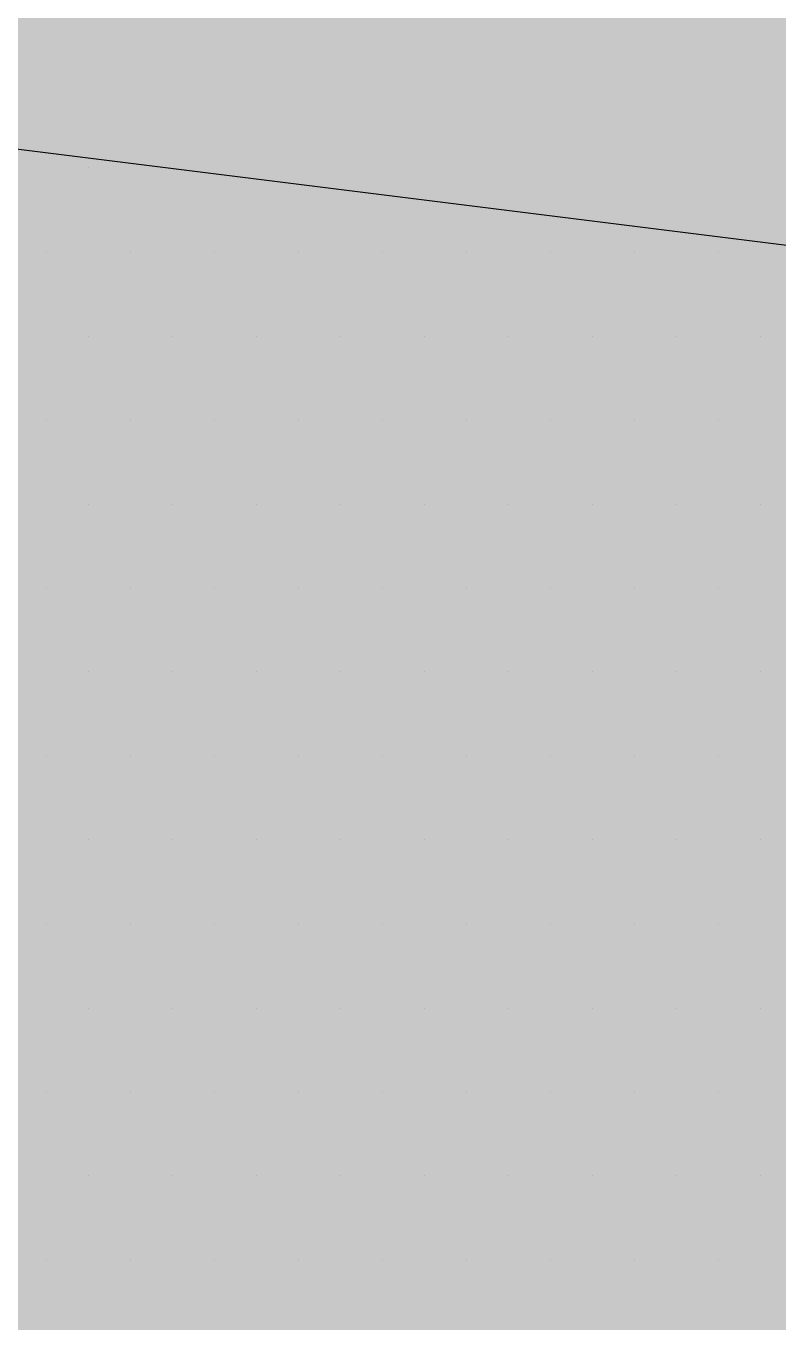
# Paper-space layout 'Layout1' of a CAD drawing. Extents: x -43 to 2298, y -18 to 768.
# Drawn here: x 744.725 to 745.218, y 381.563 to 382.413 of the extents above; entities that cross this region are included whole.
import ezdxf

# ---------------------------------------------------------------- set-up
doc = ezdxf.new("R2010")
doc.units = 0
doc.header["$LTSCALE"] = 2
doc.linetypes.add('CACHEX2', pattern=[0.75, 0.5, -0.25])
doc.layers.add('CARTOUCHE', color=7, linetype='Continuous')
doc.layers.add('LOGO', color=7, linetype='Continuous')

# ---------------------------------------------------------------- blocks, each defined once
blk = doc.blocks.new('A$C715108E3')
at = {"layer": 'LOGO', "color": 131}
for p, q in [((5.208, -12.5053), (5.208, -12.5053)), ((5.1621, -12.5977), (5.1621, -12.5977)), ((5.2538, -12.5977), (5.2538, -12.5977)), ((5.3458, -12.5977), (5.3458, -12.5977)), ((5.437, -12.5977), (5.437, -12.5977)), ((5.5291, -12.5977), (5.5291, -12.5977)), ((5.6209, -12.5977), (5.6209, -12.5977)), ((5.7127, -12.5977), (5.7127, -12.5977)), ((5.8042, -12.5977), (5.8042, -12.5977)), ((5.896, -12.5977), (5.896, -12.5977)), ((5.208, -12.6892), (5.208, -12.6892)), ((5.2993, -12.6892), (5.2993, -12.6892)), ((5.3913, -12.6892), (5.3913, -12.6892)), ((5.4833, -12.6892), (5.4833, -12.6892)), ((5.5744, -12.6892), (5.5744, -12.6892)), ((5.6663, -12.6892), (5.6663, -12.6892)), ((5.7583, -12.6892), (5.7583, -12.6892)), ((5.8503, -12.6892), (5.8503, -12.6892)), ((5.9417, -12.6892), (5.9417, -12.6892)), ((5.1621, -12.7805), (5.1621, -12.7805)), ((5.2538, -12.7805), (5.2538, -12.7805)), ((5.3458, -12.7805), (5.3458, -12.7805)), ((5.437, -12.7805), (5.437, -12.7805)), ((5.5291, -12.7805), (5.5291, -12.7805)), ((5.6209, -12.7805), (5.6209, -12.7805)), ((5.7127, -12.7805), (5.7127, -12.7805)), ((5.8042, -12.7805), (5.8042, -12.7805)), ((5.896, -12.7805), (5.896, -12.7805)), ((5.208, -12.8729), (5.208, -12.8729)), ((5.2993, -12.8729), (5.2993, -12.8729)), ((5.3913, -12.8729), (5.3913, -12.8729)), ((5.4833, -12.8729), (5.4833, -12.8729)), ((5.5744, -12.8729), (5.5744, -12.8729)), ((5.6663, -12.8729), (5.6663, -12.8729)), ((5.7583, -12.8729), (5.7583, -12.8729)), ((5.8503, -12.8729), (5.8503, -12.8729)), ((5.9417, -12.8729), (5.9417, -12.8729)), ((5.1621, -12.9641), (5.1621, -12.9641)), ((5.2538, -12.9641), (5.2538, -12.9641)), ((5.3458, -12.9641), (5.3458, -12.9641)), ((5.437, -12.9641), (5.437, -12.9641)), ((5.5291, -12.9641), (5.5291, -12.9641)), ((5.6209, -12.9641), (5.6209, -12.9641)), ((5.7127, -12.9641), (5.7127, -12.9641)), ((5.8042, -12.9641), (5.8042, -12.9641)), ((5.896, -12.9641), (5.896, -12.9641)), ((5.208, -13.0556), (5.208, -13.0556)), ((5.2993, -13.0556), (5.2993, -13.0556)), ((5.3913, -13.0556), (5.3913, -13.0556)), ((5.4833, -13.0556), (5.4833, -13.0556)), ((5.5744, -13.0556), (5.5744, -13.0556)), ((5.6663, -13.0556), (5.6663, -13.0556)), ((5.7583, -13.0556), (5.7583, -13.0556)), ((5.8503, -13.0556), (5.8503, -13.0556)), ((5.9417, -13.0556), (5.9417, -13.0556)), ((5.1621, -13.148), (5.1621, -13.148)), ((5.2538, -13.148), (5.2538, -13.148)), ((5.3458, -13.148), (5.3458, -13.148)), ((5.437, -13.148), (5.437, -13.148)), ((5.5291, -13.148), (5.5291, -13.148)), ((5.6209, -13.148), (5.6209, -13.148)), ((5.7127, -13.148), (5.7127, -13.148)), ((5.8042, -13.148), (5.8042, -13.148)), ((5.896, -13.148), (5.896, -13.148)), ((5.208, -13.2392), (5.208, -13.2392)), ((5.2993, -13.2392), (5.2993, -13.2392)), ((5.3913, -13.2392), (5.3913, -13.2392)), ((5.4833, -13.2392), (5.4833, -13.2392)), ((5.5744, -13.2392), (5.5744, -13.2392)), ((5.6663, -13.2392), (5.6663, -13.2392)), ((5.7583, -13.2392), (5.7583, -13.2392)), ((5.8503, -13.2392), (5.8503, -13.2392)), ((5.9417, -13.2392), (5.9417, -13.2392)), ((5.1621, -13.3309), (5.1621, -13.3309)), ((5.2538, -13.3309), (5.2538, -13.3309)), ((5.3458, -13.3309), (5.3458, -13.3309)), ((5.437, -13.3309), (5.437, -13.3309)), ((5.5291, -13.3309), (5.5291, -13.3309)), ((5.6209, -13.3309), (5.6209, -13.3309)), ((5.7127, -13.3309), (5.7127, -13.3309)), ((5.8042, -13.3309), (5.8042, -13.3309)), ((5.896, -13.3309), (5.896, -13.3309)), ((5.208, -13.4233), (5.208, -13.4233)), ((5.2993, -13.4233), (5.2993, -13.4233)), ((5.3913, -13.4233), (5.3913, -13.4233)), ((5.4833, -13.4233), (5.4833, -13.4233)), ((5.5744, -13.4233), (5.5744, -13.4233)), ((5.6663, -13.4233), (5.6663, -13.4233)), ((5.7583, -13.4233), (5.7583, -13.4233)), ((5.8503, -13.4233), (5.8503, -13.4233)), ((5.9417, -13.4233), (5.9417, -13.4233)), ((5.1621, -13.5146), (5.1621, -13.5146)), ((5.2538, -13.5146), (5.2538, -13.5146)), ((5.3458, -13.5146), (5.3458, -13.5146)), ((5.437, -13.5146), (5.437, -13.5146)), ((5.5291, -13.5146), (5.5291, -13.5146)), ((5.6209, -13.5146), (5.6209, -13.5146)), ((5.7127, -13.5146), (5.7127, -13.5146)), ((5.8042, -13.5146), (5.8042, -13.5146)), ((5.896, -13.5146), (5.896, -13.5146)), ((5.208, -13.6058), (5.208, -13.6058)), ((5.2993, -13.6058), (5.2993, -13.6058)), ((5.3913, -13.6058), (5.3913, -13.6058)), ((5.4833, -13.6058), (5.4833, -13.6058)), ((5.5744, -13.6058), (5.5744, -13.6058)), ((5.6663, -13.6058), (5.6663, -13.6058)), ((5.7583, -13.6058), (5.7583, -13.6058)), ((5.8503, -13.6058), (5.8503, -13.6058)), ((5.9417, -13.6058), (5.9417, -13.6058)), ((5.1621, -13.6984), (5.1621, -13.6984)), ((5.2538, -13.6984), (5.2538, -13.6984)), ((5.3458, -13.6984), (5.3458, -13.6984)), ((5.437, -13.6984), (5.437, -13.6984)), ((5.5291, -13.6984), (5.5291, -13.6984)), ((5.6209, -13.6984), (5.6209, -13.6984)), ((5.7127, -13.6984), (5.7127, -13.6984)), ((5.8042, -13.6984), (5.8042, -13.6984)), ((5.896, -13.6984), (5.896, -13.6984))]:
    blk.add_line(p, q, dxfattribs=at)
blk.add_lwpolyline([(0.2166, -18.8242), (-0.4061, -17.3082), (1.2857, -17.5115), (0.9202, -16.4826), (-0.461, -13.5406), (1.4536, -13.7453), (4.032, -19.4344), (5.206, -17.903), (3.3935, -13.9486), (6.3293, -14.2803), (6.4311, -12.6478), (3.5725, -12.29), (6.1505, -8.6671), (5.6155, -6.8715), (1.6586, -12.1279), (-1.9407, -12.0256)], dxfattribs=at)
blk = doc.blocks.new('A$C581E6685')
at = {"layer": 'LOGO', "color": 32, "linetype": 'CACHEX2', "ltscale": 1.5}
blk.add_ellipse((-38.0538, 23.8138), major_axis=(-19.0311, -3.534), ratio=0.590567, dxfattribs=at)
at = {"layer": 'LOGO', "color": 32}
blk.add_ellipse((-37.6144, 23.8499), major_axis=(-13.5768, -4.2839), ratio=0.791971, dxfattribs=at)
at = {"layer": 'CARTOUCHE'}
blk.add_blockref('A$C715108E3', (-31.6739, 36.3189), dxfattribs=at)
blk = doc.blocks.new('miniLogo')
at = {"layer": 'CARTOUCHE', "true_color": 0xffffff}
h = blk.add_hatch(color=7, dxfattribs=at)
h.dxf.hatch_style = 1
edge = h.paths.add_edge_path()
edge.add_spline(control_points=[(960.74149, 27.42506), (960.74149, 16.5339), (960.74149, 5.64274), (960.74149, 1.80274), (964.58149, 1.80274), (1010.12076, 1.80274), (1055.66003, 1.80274), (1059.50003, 1.80274), (1059.50003, 5.64274), (1059.50003, 16.5339), (1059.50003, 27.42506), (1059.50003, 31.26506), (1055.66003, 31.26506), (1010.12076, 31.26506), (964.58149, 31.26506), (960.74149, 31.26506), (960.74149, 27.42506)], knot_values=[0, 0, 0, 1, 1, 2.570796, 2.570796, 3.570796, 3.570796, 5.141593, 5.141593, 6.141593, 6.141593, 7.712389, 7.712389, 8.712389, 8.712389, 10.283185, 10.283185, 10.283185], weights=[1, 1, 1, 0.707107, 1, 1, 1, 0.707107, 1, 1, 1, 0.707107, 1, 1, 1, 0.707107, 1], degree=2, periodic=0)
at = {"layer": 'CARTOUCHE'}
blk.add_rational_spline([(960.74149, 27.42506), (960.74149, 16.5339), (960.74149, 5.64274), (960.74149, 1.80274), (964.58149, 1.80274), (1010.12076, 1.80274), (1055.66003, 1.80274), (1059.50003, 1.80274), (1059.50003, 5.64274), (1059.50003, 16.5339), (1059.50003, 27.42506), (1059.50003, 31.26506), (1055.66003, 31.26506), (1010.12076, 31.26506), (964.58149, 31.26506), (960.74149, 31.26506), (960.74149, 27.42506)], [1, 1, 1, 0.707106781187, 1, 1, 1, 0.707106781187, 1, 1, 1, 0.707106781187, 1, 1, 1, 0.707106781187, 1], degree=2, knots=[0, 0, 0, 1, 1, 2.570796, 2.570796, 3.570796, 3.570796, 5.141593, 5.141593, 6.141593, 6.141593, 7.712389, 7.712389, 8.712389, 8.712389, 10.283185, 10.283185, 10.283185], dxfattribs=at)
at = {"layer": 'CARTOUCHE', "xscale": 0.6, "yscale": 0.6, "zscale": 0.6}
blk.add_blockref('A$C581E6685', (998.01223, 3.18331), dxfattribs=at)

psp = doc.layouts.get("Layout1")

# ---------------------------------------------------------------- block references
at = {"layer": 'CARTOUCHE'}
psp.add_blockref('miniLogo', (-237.36632, 364.8484), dxfattribs=at)

doc.saveas('drawing.dxf')
